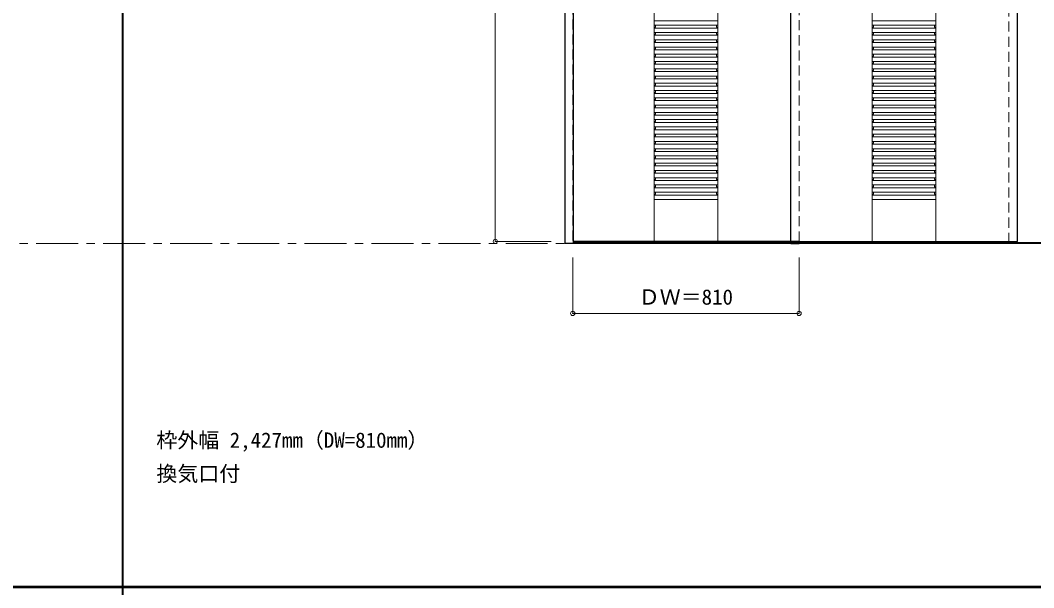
# Model space of a CAD drawing. Units: millimetres, scale not verified. Extents: x -6000 to 5700, y -4307 to 4260.
# Drawn here: x -267 to 3360, y 186 to 2218 of the extents above; entities that cross this region are included whole.
import ezdxf
from ezdxf.enums import TextEntityAlignment as Align

# ---------------------------------------------------------------- set-up
doc = ezdxf.new("R2010")
doc.units = ezdxf.units.MM
doc.header["$LTSCALE"] = 30
doc.header["$PDMODE"] = 32
doc.header["$PDSIZE"] = 15
doc.linetypes.add('CHAIN1', pattern=[8, 5, -1, 1, -1])
doc.linetypes.add('DASHED1', pattern=[1.8, 1.2, -0.6])
for name, color, linetype, lineweight in [('0-1_通り芯', 7, 'CHAIN1', 18), ('0-2_扉', 3, 'Continuous', 25), ('0-3_仕上げ', 4, 'Continuous', 9), ('0-4_枠', 3, 'Continuous', 25), ('0-B_寸法', 4, 'Continuous', 9), ('F-1_枠', 6, 'Continuous', 40)]:
    doc.layers.add(name, color=color, linetype=linetype, lineweight=lineweight)
doc.layers.add('0-A_文字', color=7, linetype='Continuous')
doc.styles.add('ＭＳ ゴシック', font='')
doc.styles.get('ＭＳ ゴシック').set_extended_font_data('MS Gothic')

msp = doc.modelspace()

# ---------------------------------------------------------------- linework, layer by layer
at = {"layer": '0-1_通り芯'}
msp.add_line((-5490, 1418), (5690, 1418), dxfattribs=at)
at = {"layer": '0-2_扉'}
for p, q in [((2490, 1426), (2490, 3409)), ((3300, 3409), (3300, 1426)), ((2520, 1426), (1713, 1426)), ((2520, 1426), (2490, 1426)), ((2490, 1426), (3300, 1426))]:
    msp.add_line(p, q, dxfattribs=at)
at = {"layer": '0-3_仕上げ', "color": 7, "lineweight": 18}
for p, q in [((2001, 1426), (2001, 3409)), ((2229, 1426), (2229, 3409)), ((2781, 1426), (2781, 3409)), ((3009, 1426), (3009, 3409)), ((2001, 1576), (2229, 1576)), ((3009, 1576), (2781, 1576))]:
    msp.add_line(p, q, dxfattribs=at)
at = {"layer": '0-3_仕上げ'}
for p, q in [((2001, 2216), (2229, 2216)), ((3009, 2216), (2781, 2216)), ((2001, 2200), (2229, 2200)), ((2001, 2193.58), (2006, 2193.58)), ((2001, 2190), (2229, 2190)), ((2006, 2200), (2006, 2193.58)), ((2224, 2200), (2224, 2193.58)), ((2224, 2193.58), (2229, 2193.58)), ((3009, 2200), (2781, 2200)), ((2786, 2193.58), (2781, 2193.58)), ((3009, 2190), (2781, 2190)), ((2786, 2200), (2786, 2193.58)), ((3004, 2200), (3004, 2193.58)), ((3009, 2193.58), (3004, 2193.58)), ((2001, 2174), (2229, 2174)), ((2001, 2167.58), (2006, 2167.58)), ((2001, 2164), (2229, 2164)), ((2001, 2148), (2229, 2148)), ((2001, 2141.58), (2006, 2141.58)), ((2006, 2174), (2006, 2167.58)), ((2006, 2148), (2006, 2141.58)), ((2224, 2174), (2224, 2167.58)), ((2224, 2167.58), (2229, 2167.58)), ((2224, 2148), (2224, 2141.58)), ((2224, 2141.58), (2229, 2141.58)), ((3009, 2174), (2781, 2174)), ((2786, 2167.58), (2781, 2167.58)), ((3009, 2164), (2781, 2164)), ((3009, 2148), (2781, 2148)), ((2786, 2141.58), (2781, 2141.58)), ((2786, 2174), (2786, 2167.58)), ((2786, 2148), (2786, 2141.58)), ((3004, 2174), (3004, 2167.58)), ((3009, 2167.58), (3004, 2167.58)), ((3004, 2148), (3004, 2141.58)), ((3009, 2141.58), (3004, 2141.58)), ((2001, 2138), (2229, 2138)), ((2001, 2122), (2229, 2122)), ((2001, 2115.58), (2006, 2115.58)), ((2001, 2112), (2229, 2112)), ((2006, 2122), (2006, 2115.58)), ((2224, 2122), (2224, 2115.58)), ((2224, 2115.58), (2229, 2115.58)), ((3009, 2138), (2781, 2138)), ((3009, 2122), (2781, 2122)), ((2786, 2115.58), (2781, 2115.58)), ((3009, 2112), (2781, 2112)), ((2786, 2122), (2786, 2115.58)), ((3004, 2122), (3004, 2115.58)), ((3009, 2115.58), (3004, 2115.58)), ((2001, 2096), (2229, 2096)), ((2001, 2089.58), (2006, 2089.58)), ((2001, 2086), (2229, 2086)), ((2001, 2070), (2229, 2070)), ((2006, 2096), (2006, 2089.58)), ((2006, 2070), (2006, 2063.58)), ((2224, 2096), (2224, 2089.58)), ((2224, 2089.58), (2229, 2089.58)), ((2224, 2070), (2224, 2063.58)), ((3009, 2096), (2781, 2096)), ((2786, 2089.58), (2781, 2089.58)), ((3009, 2086), (2781, 2086)), ((3009, 2070), (2781, 2070)), ((2786, 2096), (2786, 2089.58)), ((2786, 2070), (2786, 2063.58)), ((3004, 2096), (3004, 2089.58)), ((3009, 2089.58), (3004, 2089.58)), ((3004, 2070), (3004, 2063.58)), ((2001, 2063.58), (2006, 2063.58)), ((2001, 2060), (2229, 2060)), ((2001, 2044), (2229, 2044)), ((2001, 2037.58), (2006, 2037.58)), ((2001, 2034), (2229, 2034)), ((2006, 2044), (2006, 2037.58)), ((2224, 2063.58), (2229, 2063.58)), ((2224, 2044), (2224, 2037.58)), ((2224, 2037.58), (2229, 2037.58)), ((2786, 2063.58), (2781, 2063.58)), ((3009, 2060), (2781, 2060)), ((3009, 2044), (2781, 2044)), ((2786, 2037.58), (2781, 2037.58)), ((3009, 2034), (2781, 2034)), ((2786, 2044), (2786, 2037.58)), ((3009, 2063.58), (3004, 2063.58)), ((3004, 2044), (3004, 2037.58)), ((3009, 2037.58), (3004, 2037.58)), ((2001, 2018), (2229, 2018)), ((2001, 2011.58), (2006, 2011.58)), ((2001, 2008), (2229, 2008)), ((2006, 2018), (2006, 2011.58)), ((2224, 2018), (2224, 2011.58)), ((2224, 2011.58), (2229, 2011.58)), ((3009, 2018), (2781, 2018)), ((2786, 2011.58), (2781, 2011.58)), ((3009, 2008), (2781, 2008)), ((2786, 2018), (2786, 2011.58)), ((3004, 2018), (3004, 2011.58)), ((3009, 2011.58), (3004, 2011.58)), ((2001, 1992), (2229, 1992)), ((2001, 1985.58), (2006, 1985.58)), ((2001, 1982), (2229, 1982)), ((2001, 1966), (2229, 1966)), ((2001, 1959.58), (2006, 1959.58)), ((2006, 1992), (2006, 1985.58)), ((2006, 1966), (2006, 1959.58)), ((2224, 1992), (2224, 1985.58)), ((2224, 1985.58), (2229, 1985.58)), ((2224, 1966), (2224, 1959.58)), ((2224, 1959.58), (2229, 1959.58)), ((3009, 1992), (2781, 1992)), ((2786, 1985.58), (2781, 1985.58)), ((3009, 1982), (2781, 1982)), ((3009, 1966), (2781, 1966)), ((2786, 1959.58), (2781, 1959.58)), ((2786, 1992), (2786, 1985.58)), ((2786, 1966), (2786, 1959.58)), ((3004, 1992), (3004, 1985.58)), ((3009, 1985.58), (3004, 1985.58)), ((3004, 1966), (3004, 1959.58)), ((3009, 1959.58), (3004, 1959.58)), ((2001, 1956), (2229, 1956)), ((2001, 1940), (2229, 1940)), ((2001, 1933.58), (2006, 1933.58)), ((2001, 1930), (2229, 1930)), ((2006, 1940), (2006, 1933.58)), ((2224, 1940), (2224, 1933.58)), ((2224, 1933.58), (2229, 1933.58)), ((3009, 1956), (2781, 1956)), ((3009, 1940), (2781, 1940)), ((2786, 1933.58), (2781, 1933.58)), ((3009, 1930), (2781, 1930)), ((2786, 1940), (2786, 1933.58)), ((3004, 1940), (3004, 1933.58)), ((3009, 1933.58), (3004, 1933.58)), ((2001, 1914), (2229, 1914)), ((2001, 1907.58), (2006, 1907.58)), ((2001, 1904), (2229, 1904)), ((2001, 1888), (2229, 1888)), ((2006, 1914), (2006, 1907.58)), ((2006, 1888), (2006, 1881.58)), ((2224, 1914), (2224, 1907.58)), ((2224, 1907.58), (2229, 1907.58)), ((2224, 1888), (2224, 1881.58)), ((3009, 1914), (2781, 1914)), ((2786, 1907.58), (2781, 1907.58)), ((3009, 1904), (2781, 1904)), ((3009, 1888), (2781, 1888)), ((2786, 1914), (2786, 1907.58)), ((2786, 1888), (2786, 1881.58)), ((3004, 1914), (3004, 1907.58)), ((3009, 1907.58), (3004, 1907.58)), ((3004, 1888), (3004, 1881.58)), ((2001, 1881.58), (2006, 1881.58)), ((2001, 1878), (2229, 1878)), ((2001, 1862), (2229, 1862)), ((2001, 1855.58), (2006, 1855.58)), ((2001, 1852), (2229, 1852)), ((2006, 1862), (2006, 1855.58)), ((2224, 1881.58), (2229, 1881.58)), ((2224, 1862), (2224, 1855.58)), ((2224, 1855.58), (2229, 1855.58)), ((2786, 1881.58), (2781, 1881.58)), ((3009, 1878), (2781, 1878)), ((3009, 1862), (2781, 1862)), ((2786, 1855.58), (2781, 1855.58)), ((3009, 1852), (2781, 1852)), ((2786, 1862), (2786, 1855.58)), ((3009, 1881.58), (3004, 1881.58)), ((3004, 1862), (3004, 1855.58)), ((3009, 1855.58), (3004, 1855.58)), ((2001, 1836), (2229, 1836)), ((2001, 1829.58), (2006, 1829.58)), ((2001, 1826), (2229, 1826)), ((2006, 1836), (2006, 1829.58)), ((2224, 1836), (2224, 1829.58)), ((2224, 1829.58), (2229, 1829.58)), ((3009, 1836), (2781, 1836)), ((2786, 1829.58), (2781, 1829.58)), ((3009, 1826), (2781, 1826)), ((2786, 1836), (2786, 1829.58)), ((3004, 1836), (3004, 1829.58)), ((3009, 1829.58), (3004, 1829.58)), ((2001, 1810), (2229, 1810)), ((2001, 1803.58), (2006, 1803.58)), ((2001, 1800), (2229, 1800)), ((2001, 1784), (2229, 1784)), ((2001, 1777.58), (2006, 1777.58)), ((2006, 1810), (2006, 1803.58)), ((2006, 1784), (2006, 1777.58)), ((2224, 1810), (2224, 1803.58)), ((2224, 1803.58), (2229, 1803.58)), ((2224, 1784), (2224, 1777.58)), ((2224, 1777.58), (2229, 1777.58)), ((3009, 1810), (2781, 1810)), ((2786, 1803.58), (2781, 1803.58)), ((3009, 1800), (2781, 1800)), ((3009, 1784), (2781, 1784)), ((2786, 1777.58), (2781, 1777.58)), ((2786, 1810), (2786, 1803.58)), ((2786, 1784), (2786, 1777.58)), ((3004, 1810), (3004, 1803.58)), ((3009, 1803.58), (3004, 1803.58)), ((3004, 1784), (3004, 1777.58)), ((3009, 1777.58), (3004, 1777.58)), ((2001, 1774), (2229, 1774)), ((2001, 1758), (2229, 1758)), ((2001, 1751.58), (2006, 1751.58)), ((2001, 1748), (2229, 1748)), ((2006, 1758), (2006, 1751.58)), ((2224, 1758), (2224, 1751.58)), ((2224, 1751.58), (2229, 1751.58)), ((3009, 1774), (2781, 1774)), ((3009, 1758), (2781, 1758)), ((2786, 1751.58), (2781, 1751.58)), ((3009, 1748), (2781, 1748)), ((2786, 1758), (2786, 1751.58)), ((3004, 1758), (3004, 1751.58)), ((3009, 1751.58), (3004, 1751.58)), ((2001, 1732), (2229, 1732)), ((2001, 1725.58), (2006, 1725.58)), ((2001, 1722), (2229, 1722)), ((2001, 1706), (2229, 1706)), ((2006, 1732), (2006, 1725.58)), ((2006, 1706), (2006, 1699.58)), ((2224, 1732), (2224, 1725.58)), ((2224, 1725.58), (2229, 1725.58)), ((2224, 1706), (2224, 1699.58)), ((3009, 1732), (2781, 1732)), ((2786, 1725.58), (2781, 1725.58)), ((3009, 1722), (2781, 1722)), ((3009, 1706), (2781, 1706)), ((2786, 1732), (2786, 1725.58)), ((2786, 1706), (2786, 1699.58)), ((3004, 1732), (3004, 1725.58)), ((3009, 1725.58), (3004, 1725.58)), ((3004, 1706), (3004, 1699.58)), ((2001, 1699.58), (2006, 1699.58)), ((2001, 1696), (2229, 1696)), ((2001, 1680), (2229, 1680)), ((2001, 1673.58), (2006, 1673.58)), ((2001, 1670), (2229, 1670)), ((2006, 1680), (2006, 1673.58)), ((2224, 1699.58), (2229, 1699.58)), ((2224, 1680), (2224, 1673.58)), ((2224, 1673.58), (2229, 1673.58)), ((2786, 1699.58), (2781, 1699.58)), ((3009, 1696), (2781, 1696)), ((3009, 1680), (2781, 1680)), ((2786, 1673.58), (2781, 1673.58)), ((3009, 1670), (2781, 1670)), ((2786, 1680), (2786, 1673.58)), ((3009, 1699.58), (3004, 1699.58)), ((3004, 1680), (3004, 1673.58)), ((3009, 1673.58), (3004, 1673.58)), ((2001, 1654), (2229, 1654)), ((2001, 1647.58), (2006, 1647.58)), ((2001, 1644), (2229, 1644)), ((2006, 1654), (2006, 1647.58)), ((2224, 1654), (2224, 1647.58)), ((2224, 1647.58), (2229, 1647.58)), ((3009, 1654), (2781, 1654)), ((2786, 1647.58), (2781, 1647.58)), ((3009, 1644), (2781, 1644)), ((2786, 1654), (2786, 1647.58)), ((3004, 1654), (3004, 1647.58)), ((3009, 1647.58), (3004, 1647.58)), ((2001, 1628), (2229, 1628)), ((2001, 1621.58), (2006, 1621.58)), ((2001, 1618), (2229, 1618)), ((2001, 1602), (2229, 1602)), ((2006, 1628), (2006, 1621.58)), ((2006, 1602), (2006, 1595.58)), ((2224, 1628), (2224, 1621.58)), ((2224, 1621.58), (2229, 1621.58)), ((2224, 1602), (2224, 1595.58)), ((3009, 1628), (2781, 1628)), ((2786, 1621.58), (2781, 1621.58)), ((3009, 1618), (2781, 1618)), ((3009, 1602), (2781, 1602)), ((2786, 1628), (2786, 1621.58)), ((2786, 1602), (2786, 1595.58)), ((3004, 1628), (3004, 1621.58)), ((3009, 1621.58), (3004, 1621.58)), ((3004, 1602), (3004, 1595.58)), ((2001, 1595.58), (2006, 1595.58)), ((2001, 1592), (2229, 1592)), ((2224, 1595.58), (2229, 1595.58)), ((2786, 1595.58), (2781, 1595.58)), ((3009, 1592), (2781, 1592)), ((3009, 1595.58), (3004, 1595.58))]:
    msp.add_line(p, q, dxfattribs=at)
at = {"layer": '0-4_枠'}
for p, q in [((1713, 1418), (1713, 3453)), ((4080, 1421), (1713, 1421)), ((4080, 1418), (1713, 1418)), ((2490, 1418), (2520, 1418))]:
    msp.add_line(p, q, dxfattribs=at)
at = {"layer": '0-4_枠', "color": 4, "linetype": 'DASHED1', "lineweight": 9}
for p, q in [((3270, 1421), (3270, 3423)), ((3300, 1421), (3300, 3423)), ((1710, 3409), (1710, 1426)), ((2520, 1426), (2520, 3409)), ((1713, 1426), (1710, 1426))]:
    msp.add_line(p, q, dxfattribs=at)
at = {"layer": '0-4_枠'}
msp.add_lwpolyline([(1713, 1418), (1683, 1418), (1683, 3453)], dxfattribs=at)
at = {"layer": '0-B_寸法'}
for p, q in [((1433, 3409), (1433, 1426)), ((1433, 1426), (1633, 1426)), ((1710, 1168), (1710, 1368)), ((2520, 1168), (2520, 1368)), ((1710, 1168), (2520, 1168))]:
    msp.add_line(p, q, dxfattribs=at)
at = {"layer": '0-B_寸法', "color": 7}
for p in [(1433, 1426), (1710, 1168), (2520, 1168)]:
    msp.add_point(p, dxfattribs=at)
at = {"layer": 'F-1_枠'}
for p, q in [((100, -3790), (100, 4175)), ((-6000, 190.5), (5700, 190.5)), ((-6000, 187.5), (5700, 187.5))]:
    msp.add_line(p, q, dxfattribs=at)

# ---------------------------------------------------------------- texts
at = {"layer": '0-A_文字', "style": 'ＭＳ ゴシック'}
for s, p in [('枠外幅 2,427mm（DW=810mm）', (220, 670.5)), ('換気口付', (220, 550.5))]:
    msp.add_text(s, height=54.99, dxfattribs=at).set_placement(p, align=Align.BOTTOM_LEFT)
at = {"layer": '0-B_寸法', "color": 7, "style": 'ＭＳ ゴシック'}
msp.add_text('ＤＷ＝810', height=54.99, dxfattribs=at).set_placement((1946.25, 1183), align=Align.BOTTOM_LEFT)

doc.saveas('drawing.dxf')
